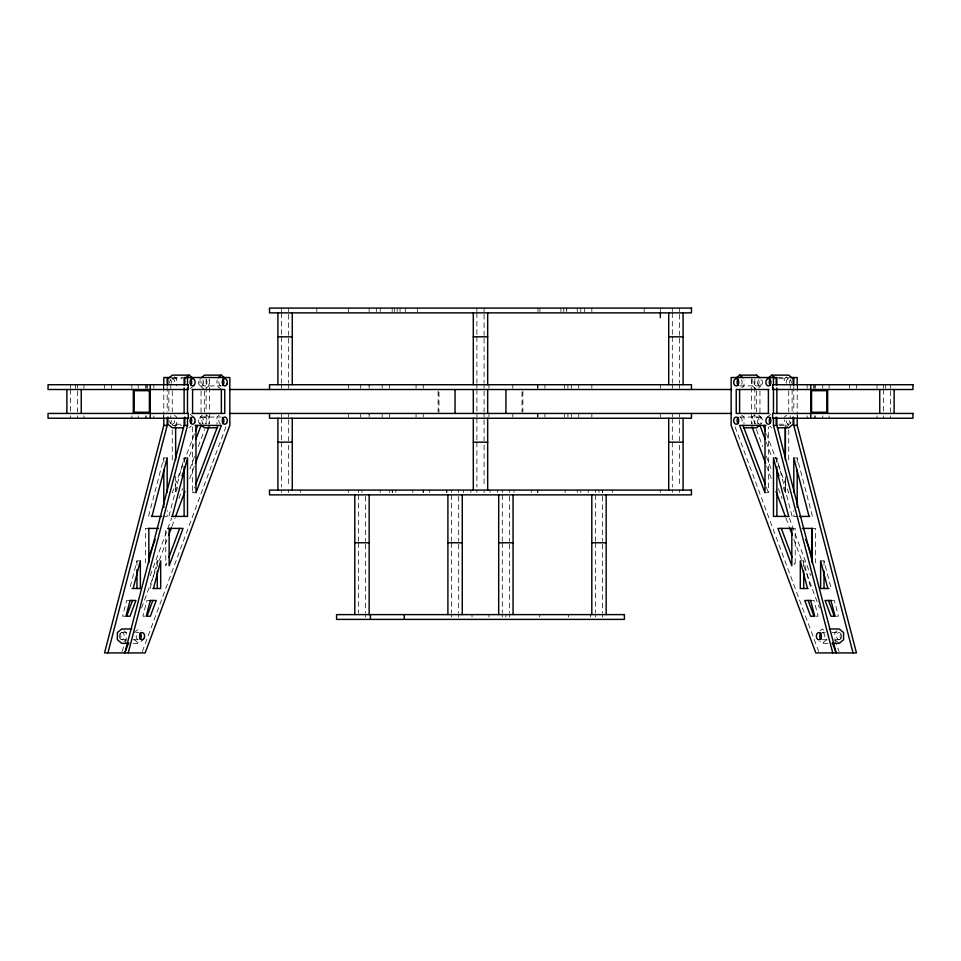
<?xml version="1.0" encoding="UTF-8"?>
<svg xmlns="http://www.w3.org/2000/svg" width="961" height="961" viewBox="0 0 961 961"><rect width="100%" height="100%" fill="white"/><g stroke="black" fill="none" stroke-linecap="round" stroke-linejoin="round"><path stroke-width="0.72" stroke-dasharray="4.8 3.6" d="M140.354 560.888L136.967 560.888L129.783 588.504L133.171 588.504M167.178 457.916L163.802 457.916L148.559 516.417L151.946 516.417M150.096 588.504L157.292 560.888L160.679 560.888M187.503 457.916L184.116 457.916L168.872 516.417L171.13 516.417M121.987 651.51L126.167 640.278M150.204 575.687L171.635 518.111M178.95 498.447L182.614 488.62M189.93 468.956L194.627 456.319M198.29 446.481L204.561 429.639M141.579 607.977L157.256 565.849M159.346 560.239L167.178 539.169M171.887 526.532L175.022 518.111M189.653 478.782L194.362 466.145M166.782 562.99L165.76 565.753L165.76 528.394L169.148 528.394M142.312 651.51L225.931 426.828M194.482 433.831L172.259 492.717L175.647 492.717L178.83 484.296M189.413 456.259L194.699 442.24M195.972 492.717L192.584 492.717L194.699 487.107M190.29 388.604L193.593 385.914M206.639 387.703L208.837 385.914L208.837 380.16M174.458 426.023L176.668 424.221L176.668 417.038L174.458 415.248M202.23 415.248L200.032 417.038L200.032 424.221M189.197 427.813L191.395 426.023M219.168 415.248L216.97 417.038L216.97 424.221M134.312 632.566L138.708 628.975L140.907 630.764M123.981 641.54L126.179 639.75L126.179 632.566L123.981 630.764M133.062 643.341L138.708 643.341L143.105 639.75M741.808 387.703L744.03 385.914L744.03 380.16M758.746 387.703L760.968 385.914L760.944 380.16M786.542 376.928L784.32 378.73L784.32 383.031M754.361 415.248L752.139 417.038L752.139 424.221M767.383 417.038L770.686 414.347M784.32 417.038L786.542 415.248M820.069 630.764L822.292 628.975L825.595 631.665M837.019 630.764L834.809 632.566L834.821 638.308M826.688 639.75L822.268 643.341L820.069 641.54M172.56 377.529L183.239 377.529M777.737 377.529L788.44 377.529M172.259 378.73L182.146 378.73M778.842 378.73L788.741 378.73M201.053 385.914L221.366 385.914M739.61 385.914L759.947 385.914M201.053 417.038L221.366 417.038M739.61 417.038L759.947 417.038M169.725 420.63A3.592 2.535 -90 0 0 172.259 424.221L182.146 424.221M778.842 424.221L788.741 424.221A3.592 2.535 -90 0 0 791.251 420.63M172.259 425.423L181.629 425.423M779.347 425.423L788.741 425.423M773.497 457.916L776.884 457.916L792.128 516.417L789.87 516.417M793.822 457.916L797.198 457.916L812.441 516.417L809.054 516.417M765.028 492.717L768.416 492.717L768.392 426.912M163.802 516.417L167.178 516.417L167.178 510.423M797.186 516.417L793.798 516.417L793.822 510.423M148.823 528.394L145.435 528.394L145.435 562.762M791.84 528.394L795.215 528.394L795.24 565.753L794.194 562.99M812.153 528.394L815.541 528.394L815.541 562.762M800.297 560.888L803.684 560.888L810.904 588.504M820.622 560.888L824.009 560.888L831.217 588.504L827.817 588.504M128.918 600.469L126.66 600.469L122.564 616.205L126.66 616.205M150.36 600.469L146.985 600.469L142.877 616.205L146.985 616.205M810.64 600.469L814.015 600.469L818.123 616.205L814.003 616.205M832.058 600.469L834.34 600.469L838.436 616.205L834.34 616.205M121.771 632.566L128.834 632.566M135.885 632.566L138.708 632.566M822.268 632.566L825.115 632.566M832.142 632.566L839.229 632.566M121.771 639.75L126.011 639.75M133.062 639.75L138.708 639.75M822.268 639.75L827.938 639.75M834.965 639.75L839.229 639.75M827.938 643.341L822.268 643.341L820.093 641.54M756.559 389.505L752.139 385.914L752.163 378.73M788.741 427.813L784.32 424.221L784.32 419.909M758.746 415.248L760.968 417.038L760.968 424.221M769.581 426.023L771.803 427.813M741.808 415.248L744.03 417.038L744.006 424.221M834.809 639.75L839.229 643.341M221.366 389.505L216.97 385.914L216.97 380.16M204.441 389.505L200.032 385.914L200.032 378.73M174.458 376.928L176.668 378.73L176.668 385.914M206.639 415.248L208.837 417.038L208.837 424.221M190.29 414.347L193.593 417.038M134.312 639.75L138.708 643.341M766.494 433.831L788.741 492.717L785.329 492.717L782.158 484.296M766.277 442.24L771.587 456.259M766.277 487.107L768.416 492.717M756.415 429.639L762.71 446.481M766.349 456.319L771.07 468.956M778.362 488.62L782.05 498.447M789.341 518.111L810.796 575.687M834.809 640.278L839.013 651.51M766.614 466.145L771.347 478.782M785.954 518.111L789.113 526.532M793.798 539.169L801.654 560.239M803.72 565.849L819.421 607.977M735.057 426.828L818.688 651.51M890.547 384.712L890.547 388.304M890.547 390.995L890.523 411.957M890.547 415.849L890.523 418.239M885.393 384.712L885.405 388.304M883.339 384.712L883.339 388.304M883.339 389.505L883.351 411.957M883.339 415.849L883.351 418.239M877.033 384.712L877.033 388.304M877.033 415.849L877.009 418.239M856.671 384.712L856.647 388.304M849.488 384.712L849.488 388.304M829.115 384.712L829.115 388.304M829.115 415.849L829.139 418.239M824.009 560.888L824.033 565.248M822.808 384.712L822.784 388.304M822.784 415.849L822.808 418.239M815.625 384.712L815.601 388.304M815.625 415.849L815.601 418.239M814.339 384.712L814.339 388.304M814.315 415.849L814.315 418.239M813.571 384.712L813.547 388.304M807.156 384.712L807.132 388.304M807.132 415.849L807.156 418.239M803.684 560.888L803.708 568.155M797.414 384.712L797.39 388.304M797.414 415.849L797.414 418.239M797.186 386.514L797.198 416.437M797.198 457.916L797.186 462.421M793.798 386.514L793.822 411.957M792.128 389.505L792.104 411.957M790.206 384.712L790.23 388.304M790.206 415.849L790.23 418.239M788.717 390.995L788.741 411.957M788.741 429.903L788.717 462.806M776.884 457.916L776.86 462.421M759.947 390.995L759.935 413.446M756.559 390.995L756.547 411.957M754.865 379.03L754.853 423.921M751.466 379.03L751.49 423.921M679.487 308.085L679.487 311.676M679.487 314.367L679.487 335.317M679.487 338.32L679.487 383.211M679.487 384.712L679.487 388.304M679.487 413.446L679.487 417.038M679.487 419.729L679.487 440.691M679.487 445.183L679.487 487.083M679.475 490.074L679.475 492.476M672.304 308.085L672.304 311.676M672.304 312.866L672.304 335.317M672.304 336.818L672.304 383.211M672.304 384.712L672.304 388.304M672.304 413.446L672.304 417.038M672.304 418.239L672.304 440.691M672.304 442.18L672.304 487.083M672.292 490.074L672.292 492.476M660.327 308.085L660.327 311.676M660.327 384.712L660.327 388.304M660.327 413.446L660.327 417.038M660.327 490.074L660.327 492.476M644.158 308.085L644.158 311.676M612.433 490.074L612.433 492.476M602.583 490.074L602.583 492.476M602.583 496.369L602.583 541.271M602.583 544.262L602.583 613.106M602.583 614.608L602.583 616.998M602.379 490.074L602.379 492.476M598.991 490.074L598.991 492.476M595.4 490.074L595.4 492.476M595.4 494.867L595.4 541.271M595.4 542.761L595.4 613.106M595.4 614.608L595.4 616.998M591.844 308.085L591.844 311.676M591.844 384.712L591.844 388.304M591.844 413.446L591.844 417.038M590.522 614.608L590.522 616.998M588.228 490.074L588.228 492.476M584.66 308.085L584.66 311.676M580.78 308.085L580.78 311.676M580.768 490.074L580.768 492.476M578.774 384.712L578.774 388.304M578.774 413.446L578.774 417.038M577.273 308.085L577.273 311.676M577.261 490.074L577.261 492.476M571.591 384.712L571.591 388.304M571.591 413.446L571.591 417.038M568.516 614.608L568.516 616.998M567.927 384.712L567.927 388.304M567.927 413.446L567.927 417.038M565.128 490.074L565.128 492.476M564.407 384.712L564.407 388.304M564.407 413.446L564.407 417.038M563.807 308.085L563.807 311.676M560.984 308.085L560.924 311.676M544.911 384.712L544.911 388.304M544.911 413.446L544.911 417.038M539.902 308.085L539.902 311.676M539.734 614.608L539.734 616.998M537.968 308.085L537.968 311.676M537.968 384.712L537.968 388.304M537.968 413.446L537.968 417.038M537.956 490.074L537.956 492.476M537.728 384.712L537.728 388.304M537.728 413.446L537.728 417.038M537.451 490.074L537.451 492.476M531.277 490.074L531.277 492.476M522.868 390.995L522.868 411.957M522.015 392.136L522.015 412.257M514.003 490.074L514.003 492.476M512.814 384.712L512.814 388.304M512.814 413.446L512.814 417.038M509.462 490.074L509.462 492.476M509.462 496.369L509.462 541.271M509.462 544.262L509.462 613.106M509.462 614.608L509.462 616.998M505.87 614.608L505.87 616.998M502.279 490.074L502.279 492.476M502.279 494.867L502.279 541.271M502.279 542.761L502.279 613.106M502.279 614.608L502.279 616.998M497.426 490.074L497.426 492.476M490.062 490.074L490.062 492.476M488.957 384.712L488.957 388.304M488.957 413.446L488.957 417.038M488.945 614.608L488.945 616.998M484.08 308.085L484.08 311.676M484.08 314.367L484.08 335.317M484.08 338.32L484.08 383.211M484.08 384.712L484.08 388.304M484.08 390.995L484.08 411.957M484.08 413.446L484.08 417.038M484.08 419.729L484.08 440.691M484.08 445.183L484.08 487.083M484.068 490.074L484.068 492.476M476.896 308.085L476.896 311.676M476.896 312.866L476.896 335.317M476.896 336.818L476.896 383.211M476.896 384.712L476.896 388.304M476.896 389.505L476.896 411.957M476.896 413.446L476.896 417.038M476.896 418.239L476.896 440.691M476.896 442.18L476.896 487.083M476.884 490.074L476.884 492.476M472.019 614.608L472.019 616.998M470.902 490.074L470.902 492.476M463.55 490.074L463.55 492.476M458.673 490.074L458.673 492.476M458.673 496.369L458.673 541.271M458.673 544.262L458.673 613.106M458.673 614.608L458.673 616.998M451.49 490.074L451.49 492.476M451.49 494.867L451.49 541.271M451.49 542.761L451.49 613.106M451.49 614.608L451.49 616.998M446.949 490.074L446.949 492.476M446.625 490.074L446.625 492.476M438.961 392.136L438.961 412.257M438.108 390.995L438.108 411.957M429.687 490.074L429.687 492.476M423.513 490.074L423.513 492.476M423.248 384.712L423.248 388.304M423.248 413.446L423.248 417.038M423.008 490.074L423.008 492.476M417.615 308.085L417.615 311.676M416.065 384.712L416.065 388.304M416.065 413.446L416.065 417.038M412.762 490.074L412.762 492.476M405.65 308.085L405.65 311.676M400.004 308.085L400.052 311.676M397.133 308.085L397.133 311.676M395.824 490.074L395.824 492.476M394.31 308.085L394.25 311.676M392.436 490.074L392.436 492.476M392.172 308.085L392.172 311.676M392.16 490.074L392.16 492.476M389.673 490.074L389.673 492.476M389.385 384.712L389.385 388.304M389.385 413.446L389.385 417.038M382.202 384.712L382.202 388.304M382.202 413.446L382.202 417.038M380.196 308.085L380.196 311.676M380.196 490.074L380.196 492.476M376.316 308.085L376.316 311.676M369.132 308.085L369.132 311.676M365.564 496.369L365.564 541.271M365.564 544.262L365.564 613.106M365.564 614.608L365.564 616.998M361.973 490.074L361.973 492.476M360.663 384.712L360.663 388.304M360.663 413.446L360.663 417.038M358.381 490.074L358.381 492.476M358.381 494.867L358.381 541.271M358.381 542.761L358.381 613.106M348.543 308.085L348.543 311.676M348.543 384.712L348.543 388.304M348.543 413.446L348.543 417.038M348.531 490.074L348.531 492.476M316.83 308.085L316.83 311.676M300.637 490.074L300.637 492.476M288.672 308.085L288.672 311.676M288.672 314.367L288.672 335.317M288.672 338.32L288.672 383.211M288.672 384.712L288.672 388.304M288.672 413.446L288.672 417.038M288.672 419.729L288.672 440.691M288.672 445.183L288.672 487.083M288.66 490.074L288.66 492.476M281.489 308.085L281.489 311.676M281.489 312.866L281.489 335.317M281.489 336.818L281.489 383.211M281.489 384.712L281.489 388.304M281.489 413.446L281.489 417.038M281.489 418.239L281.489 440.691M281.489 442.18L281.489 487.083M281.477 490.074L281.477 492.476M209.51 379.03L209.51 423.921M206.134 379.03L206.134 423.921M204.441 390.995L204.441 411.957M201.053 390.995L201.053 413.446M192.584 426.912L192.584 492.717M184.116 457.916L184.116 462.421M175.647 476.26L175.647 492.717M172.259 390.995L172.259 411.957M172.259 429.903L172.259 462.806M170.77 384.712L170.77 388.304M170.77 415.849L170.77 418.239M168.872 389.505L168.872 411.957M167.178 386.514L167.178 411.957M163.802 386.514L163.802 416.437M163.802 457.916L163.802 462.421M163.586 384.712L163.586 388.304M163.586 415.849L163.586 418.239M157.292 560.888L157.292 568.155M153.844 384.712L153.844 388.304M153.844 415.849L153.844 418.239M147.429 384.712L147.429 388.304M146.661 384.712L146.661 388.304M146.661 415.849L146.661 418.239M145.375 384.712L145.375 388.304M145.375 415.849L145.375 418.239M138.192 384.712L138.192 388.304M138.192 415.849L138.192 418.239M136.967 560.888L136.967 565.248M131.861 384.712L131.861 388.304M131.861 415.849L131.861 418.239M111.512 384.712L111.512 388.304M104.329 384.712L104.329 388.304M83.967 384.712L83.967 388.304M83.967 415.849L83.967 418.239M77.649 384.712L77.649 388.304M77.649 390.995L77.649 411.957M77.649 415.849L77.649 418.239M75.595 384.712L75.595 388.304M70.453 384.712L70.453 388.304M70.453 389.505L70.453 411.957M70.453 415.849L70.453 418.239M138.048 639.63A3.592 2.535 -90 0 1 136.174 636.158A3.592 2.535 -90 0 1 138.048 632.686M121.122 632.686A3.592 2.535 -90 0 1 124.317 636.158A3.592 2.535 -90 0 1 121.122 639.63M120.509 639.269A3.592 2.535 -90 0 1 119.981 638.693M119.572 637.948A3.592 2.535 -90 0 1 119.572 634.356M119.981 633.611A3.592 2.535 -90 0 1 120.509 633.047M174.806 420.63A3.592 2.535 -90 0 1 172.259 424.221M220.706 424.101A3.592 2.535 -90 0 1 218.832 420.63A3.592 2.535 -90 0 1 220.706 417.158M203.78 424.101A3.592 2.535 -90 0 1 202.351 418.576A3.592 2.535 -90 0 1 206.519 418.576A3.592 2.535 -90 0 1 205.089 424.101M220.706 385.781A3.592 2.535 -90 0 1 219.576 379.775M206.231 379.775A3.592 2.535 -90 0 1 206.231 384.856A3.592 2.535 -90 0 1 202.639 384.856A3.592 2.535 -90 0 1 202.639 379.775M171.611 378.85A3.592 2.535 -90 0 1 174.722 383.247M169.809 383.247A3.592 2.535 -90 0 1 170.469 379.775M840.479 633.047A3.592 2.535 -90 0 1 840.995 633.611M841.404 634.356A3.592 2.535 -90 0 1 841.404 637.948M840.995 638.693A3.592 2.535 -90 0 1 840.479 639.269M839.866 639.63A3.592 2.535 -90 0 1 836.659 636.158A3.592 2.535 -90 0 1 839.866 632.686M822.928 632.686A3.592 2.535 -90 0 1 824.814 636.158A3.592 2.535 -90 0 1 822.928 639.63M788.717 424.221A3.592 2.535 -90 0 1 786.17 420.63M755.887 424.101A3.592 2.535 -90 0 1 754.457 418.576A3.592 2.535 -90 0 1 758.625 418.576A3.592 2.535 -90 0 1 757.196 424.101M740.294 417.158A3.592 2.535 -90 0 1 742.168 420.63A3.592 2.535 -90 0 1 740.294 424.101M758.337 379.775A3.592 2.535 -90 0 1 758.337 384.856A3.592 2.535 -90 0 1 754.745 384.856A3.592 2.535 -90 0 1 754.745 379.775M741.412 379.775A3.592 2.535 -90 0 1 740.27 385.781M790.507 379.775A3.592 2.535 -90 0 1 791.167 383.247M786.266 383.247A3.592 2.535 -90 0 1 789.377 378.85M761.749 379.775A3.592 2.535 -90 0 1 761.749 384.856A3.592 2.535 -90 0 1 758.157 384.856A3.592 2.535 -90 0 1 758.157 379.775M840.815 638.693A3.592 2.535 -90 0 1 840.815 633.611M790.326 423.176A3.592 2.535 -90 0 1 789.582 420.63M759.298 424.101A3.592 2.535 -90 0 1 757.869 418.576A3.592 2.535 -90 0 1 762.037 418.576A3.592 2.535 -90 0 1 760.607 424.101M789.666 383.247A3.592 2.535 -90 0 1 790.326 379.775M171.418 420.63A3.592 2.535 -90 0 1 170.674 423.176M200.393 424.101A3.592 2.535 -90 0 1 198.963 418.576A3.592 2.535 -90 0 1 203.131 418.576A3.592 2.535 -90 0 1 201.702 424.101M170.674 379.775A3.592 2.535 -90 0 1 171.334 383.247M202.843 379.775A3.592 2.535 -90 0 1 202.843 384.856A3.592 2.535 -90 0 1 199.251 384.856A3.592 2.535 -90 0 1 199.251 379.775M120.185 633.611A3.592 2.535 -90 0 1 120.185 638.693M785.353 492.717L785.353 476.26L785.329 492.717M566.726 311.676L566.726 308.085L566.666 311.676M369.132 388.304L369.132 384.712L369.096 388.304M369.132 417.038L369.132 413.446L369.096 417.038"/><path stroke-width="1.44" d="M163.802 417.939L163.802 425.423L104.533 652.915L145.171 652.915L229.835 425.423L229.835 377.529L184.116 377.529L184.116 385.013M107.92 652.915L167.178 425.423L167.178 417.939M130.047 600.469L125.951 616.205L130.047 616.205L135.897 600.469L129.591 600.469M133.171 588.504L140.354 560.888L140.354 588.504L132.654 588.504M151.946 516.417L167.178 457.916L167.178 492.416M184.116 417.939L184.116 425.423L124.846 652.915L128.51 643.089M128.233 652.915L187.503 425.423L187.503 417.939M150.36 600.469L146.264 616.205L150.36 616.205L156.223 600.469L149.904 600.469M153.484 588.504L160.679 560.888L160.679 588.504L152.979 588.504M172.259 516.417L187.503 457.916L187.503 516.417L171.647 516.417M126.66 616.205L132.51 600.469M148.523 557.452L155.226 539.457M168.752 534.953L171.358 527.937M175.551 516.706L184.956 491.419M195.407 463.334L208.993 426.828M146.985 616.205L152.835 600.469M168.848 557.452L179.659 528.394M195.551 431.033L197.666 425.423M182.001 475.887L184.116 470.277M195.756 439.441L201.053 425.423M195.756 484.296L217.979 425.423M185.893 377.829L189.197 375.138L192.5 377.829M201.137 377.829L204.441 375.138L221.366 375.138L224.67 377.829M218.075 377.829L221.366 375.138M736.306 377.829L739.634 375.138L756.559 375.138M768.488 377.829L771.803 375.138L788.741 375.138L793.113 378.73L793.113 384.472M759.839 425.122L756.547 427.813L743.838 427.813M277.897 336.818L292.264 336.818M473.305 336.818L487.671 336.818M668.712 336.818L683.079 336.818M189.197 375.138L172.259 375.138L167.863 378.73L167.863 384.472M171.094 377.529L163.802 377.529L163.802 385.013M789.882 377.529L797.198 377.529L797.198 385.013M192.116 389.505L224.754 389.505L224.754 413.446L192.116 413.446M229.415 389.505L731.573 389.505M768.86 389.505L736.222 389.505L736.222 413.446L768.86 413.446M229.415 413.446L731.573 413.446M163.802 425.423L167.178 425.423M184.116 425.423L187.503 425.423M195.071 425.423L221.366 425.423L195.972 492.717L195.972 425.423M765.929 425.423L739.61 425.423L765.004 492.717L765.028 425.423M773.473 417.939L773.473 425.423L776.86 425.423L836.13 652.915L832.466 643.089M793.798 417.939L793.798 425.423L797.186 425.423L856.467 652.915L815.805 652.915L731.141 425.423L731.165 377.529L776.86 377.529L776.86 385.013M183.551 427.813L172.259 427.813L167.863 424.221L167.863 417.038M217.138 427.813L204.441 427.813L201.137 425.122M777.425 427.813L788.717 427.813L793.113 424.221L793.113 417.038M277.897 442.18L292.264 442.18M473.305 442.18L487.671 442.18M668.712 442.18L683.079 442.18M151.333 516.417L161.64 516.417M799.36 516.417L809.667 516.417M148.222 528.394L158.553 528.394M168.535 528.394L183.046 528.394L169.148 565.753L169.148 528.394M792.441 528.394L777.929 528.394L791.84 565.753L791.84 528.394M802.423 528.394L812.778 528.394M354.789 542.761L369.156 542.761M447.898 542.761L462.265 542.761M498.687 542.761L513.054 542.761M591.808 542.761L606.175 542.761M808.021 588.504L800.297 588.504L800.297 560.888L807.516 588.504M828.346 588.504L820.622 588.504L820.622 560.888L827.829 588.504M811.096 600.469L804.753 600.469L810.616 616.205L814.712 616.205L810.616 600.469M831.409 600.469L825.079 600.469L830.929 616.205L835.037 616.205L830.929 600.469M131.657 628.975L121.771 628.975L117.374 632.566L117.374 639.75L121.771 643.341L128.834 643.341M829.331 628.975L839.205 628.975L843.602 632.566L843.602 639.75L839.205 643.341L832.142 643.341M771.779 375.138L775.083 377.829M756.547 375.138L759.863 377.829M739.61 375.138L742.913 377.829M763.31 425.423L765.437 431.033M759.935 425.423L765.22 439.441M776.86 470.277L778.975 475.887M742.997 425.423L765.22 484.296M805.762 539.457L812.453 557.452M828.466 600.469L834.34 616.205M751.982 426.828L765.593 463.334M776.032 491.419L785.449 516.706M789.618 527.937L792.248 534.953M781.317 528.394L792.128 557.452M808.141 600.469L814.015 616.205M793.798 425.423L853.056 652.915M809.054 516.417L793.798 457.916L793.798 492.416M773.473 425.423L832.743 652.915M894.138 389.505L894.114 413.446M879.747 389.505L879.759 413.446M827.661 389.505L827.661 413.446M824.009 571.062L824.033 588.504M812.177 555.29L812.177 528.394L812.153 562.762M810.724 384.712L810.724 418.239M803.684 571.062L803.708 588.504M797.186 417.939L797.198 425.423M797.186 469.917L797.198 507.42M793.798 377.529L793.798 385.013M785.353 455.334L785.353 426.912L785.329 459.814M776.86 388.004L776.86 413.446M776.86 417.939L776.86 425.423M776.86 466.926L776.884 516.417M776.188 378.73L776.188 384.472M776.188 417.038L776.188 424.221M773.473 377.529L773.473 385.013M773.473 388.004L773.473 413.446M768.392 389.505L768.392 413.446M739.61 389.505L739.61 413.446M691.464 389.505L691.464 384.712L269.512 384.712L269.512 389.505M691.464 413.446L691.464 418.239L269.512 418.239L269.512 413.446M683.079 312.866L683.079 384.712M683.079 418.239L683.079 490.074M668.712 312.866L668.712 384.712M668.712 418.239L668.712 490.074M660.327 312.866L660.327 317.659M606.175 494.867L606.175 614.608M591.808 494.867L591.808 614.608M513.054 494.867L513.054 614.608M505.93 389.505L505.93 413.446M498.687 494.867L498.687 614.608M487.671 312.866L487.671 384.712M487.671 389.505L487.671 413.446M487.671 418.239L487.671 490.074M473.305 312.866L473.305 384.712M473.305 389.505L473.305 413.446M473.305 418.239L473.305 490.074M462.265 494.867L462.265 614.608M455.046 389.505L455.046 413.446M447.898 494.867L447.898 614.608M404.293 614.608L404.293 619.389M370.429 614.608L370.429 619.389M369.156 494.867L369.156 614.608M354.789 494.867L354.789 614.608M292.264 312.866L292.264 384.712M292.264 418.239L292.264 490.074M277.897 312.866L277.897 384.712M277.897 418.239L277.897 490.074M221.366 389.505L221.366 413.446M192.584 389.505L192.584 413.446M187.503 377.529L187.503 385.013M187.503 388.004L187.503 413.446M184.8 378.73L184.8 384.472M184.8 417.038L184.8 424.221M184.116 388.004L184.116 413.446M184.116 466.926L184.116 516.417M175.647 426.912L175.647 459.814M167.178 377.529L167.178 385.013M163.802 469.917L163.802 507.42M157.292 571.062L157.292 588.504M150.252 384.712L150.252 418.239M148.823 528.394L148.823 562.762M136.967 569.609L136.967 588.504M133.315 389.505L133.315 413.446M81.241 389.505L81.241 413.446M66.862 389.505L66.862 413.446M820.994 639.269A3.592 2.535 -90 0 1 820.994 633.047M769.989 423.176A3.592 2.535 -90 0 1 770.518 417.518M738.336 423.741A3.592 2.535 -90 0 1 738.336 417.518M738.336 385.433A3.592 2.535 -90 0 1 738.336 379.211M769.989 384.856A3.592 2.535 -90 0 1 770.518 379.211M139.982 633.047A3.592 2.535 -90 0 1 139.982 639.269M190.47 417.518A3.592 2.535 -90 0 1 190.987 423.176M222.64 417.518A3.592 2.535 -90 0 1 222.64 423.741M222.64 379.211A3.592 2.535 -90 0 1 222.64 385.433M190.47 379.211A3.592 2.535 -90 0 1 190.987 384.856M691.464 308.085L269.512 308.085L269.512 312.866L691.464 312.866L691.464 308.085M188.344 384.712L48.05 384.712L48.05 389.505L188.344 389.505L188.344 384.712M912.95 384.712L772.632 384.712L772.632 389.505L912.95 389.505L912.95 384.712M149.399 390.695L134.168 390.695L134.168 412.257L149.399 412.257L149.399 390.695M826.82 390.695L811.577 390.695L811.577 412.257L826.82 412.257L826.82 390.695M188.344 413.446L48.05 413.446L48.05 418.239L188.344 418.239L188.344 413.446M912.95 413.446L772.632 413.446L772.632 418.239L912.95 418.239L912.95 413.446M691.452 490.074L269.512 490.074L269.512 494.867L691.452 494.867L691.452 490.074M788.717 516.417L773.473 516.417L773.473 457.916L788.717 516.417M624.386 614.608L336.566 614.608L336.566 619.389L624.386 619.389L624.386 614.608M738.024 384.856A3.592 2.535 -90 0 0 736.883 378.85A3.592 2.535 -90 0 0 733.772 383.247A3.592 2.535 -90 0 0 738.024 384.856M820.682 638.693A3.592 2.535 -90 0 0 819.541 632.686A3.592 2.535 -90 0 0 816.43 637.083A3.592 2.535 -90 0 0 820.682 638.693M770.193 423.176A3.592 2.535 -90 0 0 769.052 417.158A3.592 2.535 -90 0 0 765.941 421.567A3.592 2.535 -90 0 0 770.193 423.176M738.42 422.432A3.592 2.535 -90 0 0 736.222 417.038A3.592 2.535 -90 0 0 734.024 422.432A3.592 2.535 -90 0 0 738.42 422.432M770.193 384.856A3.592 2.535 -90 0 0 769.052 378.85A3.592 2.535 -90 0 0 765.941 383.247A3.592 2.535 -90 0 0 770.193 384.856M194.783 422.432A3.592 2.535 -90 0 0 192.584 417.038A3.592 2.535 -90 0 0 190.386 422.432A3.592 2.535 -90 0 0 194.783 422.432M226.556 423.176A3.592 2.535 -90 0 0 225.415 417.158A3.592 2.535 -90 0 0 222.303 421.567A3.592 2.535 -90 0 0 226.556 423.176M194.374 384.856A3.592 2.535 -90 0 0 193.245 378.85A3.592 2.535 -90 0 0 190.134 383.247A3.592 2.535 -90 0 0 194.374 384.856M226.952 384.112A3.592 2.535 -90 0 0 224.754 378.73A3.592 2.535 -90 0 0 222.556 384.112A3.592 2.535 -90 0 0 226.952 384.112M144.294 637.948A3.592 2.535 -90 0 0 142.096 632.566A3.592 2.535 -90 0 0 139.898 637.948A3.592 2.535 -90 0 0 144.294 637.948"/></g></svg>
